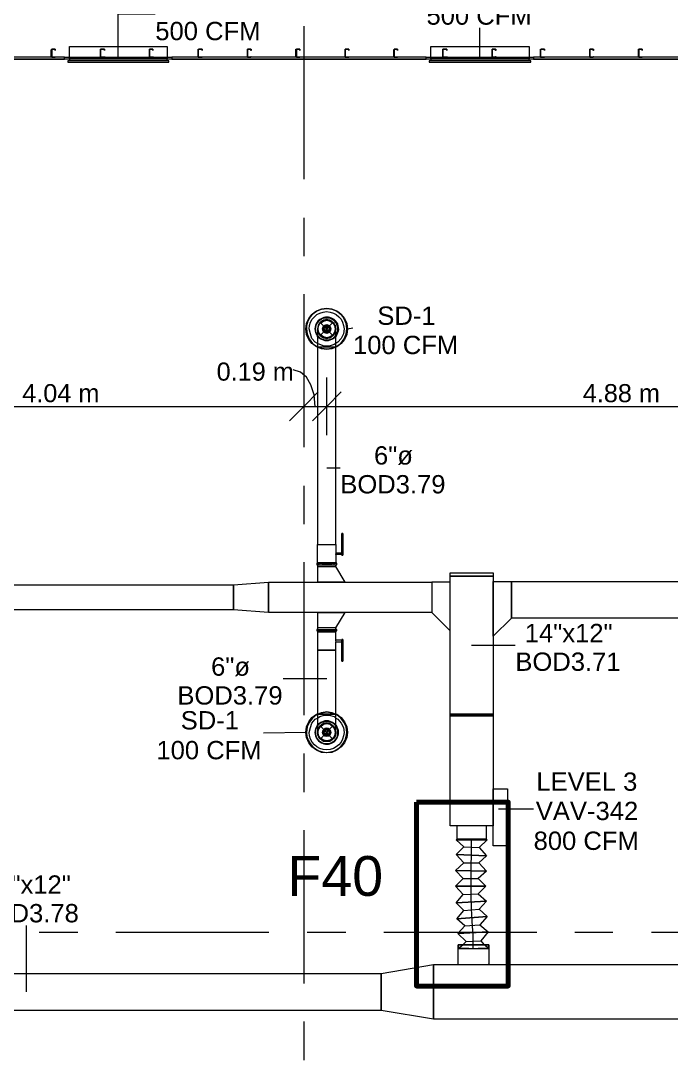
# Model space of a CAD drawing. Header units: metres. Extents: x -2 to 237, y -8 to 52.
# Drawn here: x 35.09 to 40.49, y 13.4 to 22.01 of the extents above; entities that cross this region are included whole.
import ezdxf

# ---------------------------------------------------------------- set-up
doc = ezdxf.new("R2010")
doc.units = ezdxf.units.M
doc.layers.add('HVAC - Ductos', color=5, linetype='Continuous', lineweight=0)
doc.layers.add('PDF4_Text', color=7, linetype='Continuous', lineweight=0)
doc.layers.add('PDF4_Geometry', color=7, linetype='Continuous', lineweight=0, true_color=0xaaaaaa)
doc.styles.add('PDF Arial-BoldMT-Identity-H', font='arial.ttf')
doc.styles.add('PDF Helvetica', font='')
doc.styles.get('PDF Helvetica').set_extended_font_data('Helvetica')

msp = doc.modelspace()

# ---------------------------------------------------------------- linework, layer by layer
at = {"layer": 'HVAC - Ductos', "lineweight": 0}
for points in [[(35.9009, 21.7021), (35.9009, 22.0686), (36.208, 22.0686)], [(38.902, 21.7021), (38.902, 21.9541)], [(36.3224, 21.6792), (36.3087, 21.6792), (36.3087, 21.6975), (35.4977, 21.6975), (35.4977, 21.7983), (36.3087, 21.7983), (36.3087, 21.6975), (35.4977, 21.6975), (35.4977, 21.6792), (35.484, 21.6792), (35.484, 21.67), (36.3224, 21.67), (36.3224, 21.6792), (35.484, 21.6792)], [(39.3188, 21.6792), (39.3097, 21.6792), (39.3097, 21.6975), (38.4942, 21.6975), (38.4942, 21.7983), (39.3097, 21.7983), (39.3097, 21.6975), (38.4942, 21.6975), (38.4942, 21.6792), (38.4805, 21.6792), (38.4805, 21.67), (39.3234, 21.67), (39.3234, 21.6792), (38.4805, 21.6792)], [(35.5069, 21.67), (36.2996, 21.67)], [(38.5033, 21.67), (39.296, 21.67)], [(37.7061, 19.4571), (37.7061, 19.4754), (37.6969, 19.4938), (37.6832, 19.5121), (37.6695, 19.5212), (37.6512, 19.5304), (37.6328, 19.535), (37.6099, 19.5304), (37.5915, 19.5212), (37.5779, 19.5121), (37.5641, 19.4938), (37.5595, 19.4754), (37.5549, 19.4571), (37.5549, 19.4526), (37.5549, 19.4571), (37.5549, 19.4526), (37.5549, 19.4342), (37.5549, 19.4022), (37.5549, 19.3655), (37.5549, 19.3242), (37.5549, 19.3059), (37.5457, 19.3105), (37.5091, 19.3379), (37.4817, 19.37), (37.4633, 19.4113), (37.4587, 19.4571), (37.4633, 19.5029), (37.4817, 19.5442), (37.5091, 19.5762), (37.5457, 19.6037), (37.587, 19.622), (37.6328, 19.6266), (37.6741, 19.622), (37.7153, 19.6037), (37.752, 19.5762), (37.7794, 19.5442), (37.7978, 19.5029), (37.8024, 19.4571), (37.7978, 19.4113), (37.7794, 19.37), (37.752, 19.3379), (37.7153, 19.3105), (37.7061, 19.3059), (37.7061, 19.3471), (37.7061, 19.3884), (37.7061, 19.4204), (37.7061, 19.4434), (37.7061, 19.4571), (37.7061, 19.4526), (37.7061, 19.4571), (37.7061, 19.4754), (37.6969, 19.4938), (37.6832, 19.5121), (37.6695, 19.5212), (37.6512, 19.5304), (37.6328, 19.535), (37.6099, 19.5304), (37.5915, 19.5212), (37.5779, 19.5121), (37.5641, 19.4938), (37.5595, 19.4754), (37.5549, 19.4571)], [(37.5549, 19.4526), (37.5595, 19.4388), (37.5641, 19.4204), (37.5779, 19.4022), (37.5915, 19.393), (37.6099, 19.3838), (37.5961, 19.393), (37.5779, 19.4067), (37.5687, 19.4204), (37.5595, 19.4388), (37.5595, 19.4571), (37.5595, 19.4754), (37.5687, 19.4938), (37.5779, 19.5075)], [(37.6603, 19.5212), (37.6832, 19.5075), (37.6969, 19.4846), (37.7015, 19.4571), (37.6969, 19.4296), (37.6832, 19.4067), (37.6603, 19.393), (37.6328, 19.3838), (37.6053, 19.393), (37.5824, 19.4067), (37.5641, 19.4296), (37.5595, 19.4571), (37.5641, 19.4846), (37.5779, 19.5075), (37.6007, 19.5212)], [(37.5595, 19.4846), (37.5641, 19.4892)], [(37.5641, 19.4342), (37.5595, 19.4571), (37.5641, 19.48)], [(37.5641, 19.4892), (37.5779, 19.5075), (37.5961, 19.5212), (37.6099, 19.5304), (37.6328, 19.5304), (37.6512, 19.5304), (37.6695, 19.5212), (37.6832, 19.5075), (37.6969, 19.4938), (37.7015, 19.4754), (37.7061, 19.4571), (37.7015, 19.4388), (37.6969, 19.4204), (37.6832, 19.4067), (37.6695, 19.393), (37.6512, 19.3838), (37.6328, 19.3838)], [(37.5824, 19.5075), (37.6053, 19.5212), (37.6328, 19.5304), (37.6603, 19.5212), (37.6832, 19.5075), (37.6969, 19.4892)], [(37.6007, 19.5258), (37.6053, 19.5304)], [(37.6053, 19.5258), (37.6328, 19.5304), (37.6558, 19.5258)], [(37.6558, 19.5304), (37.6603, 19.5258), (37.6649, 19.5258)], [(37.7015, 19.4892), (37.7015, 19.4846)], [(37.7015, 19.48), (37.7061, 19.4571), (37.7015, 19.4342)], [(37.6007, 19.393), (37.5779, 19.4067), (37.5641, 19.425), (37.5595, 19.4296)], [(37.6053, 19.3838), (37.6007, 19.3884)], [(37.6282, 19.3838), (37.6053, 19.3884)], [(37.6558, 19.3884), (37.6328, 19.3838), (37.6099, 19.3838), (37.6328, 19.3792), (37.6512, 19.3838), (37.6695, 19.393), (37.6832, 19.4022), (37.6969, 19.4204), (37.7061, 19.4388), (37.7061, 19.4526)], [(37.6649, 19.3884), (37.6603, 19.3884), (37.6558, 19.3838)], [(37.6969, 19.425), (37.6832, 19.4067), (37.6603, 19.393)], [(37.7015, 19.4296), (37.7015, 19.425)], [(37.8024, 19.4571), (37.8482, 19.4662)], [(37.7061, 19.3379), (37.6924, 19.3288), (37.6512, 19.3151), (37.6099, 19.3151), (37.5733, 19.3288), (37.5549, 19.3379)], [(37.5549, 19.3105), (37.587, 19.2968), (37.6328, 19.2922), (37.6741, 19.2968), (37.7061, 19.3105)], [(37.7061, 19.3059), (37.6741, 19.2922), (37.6328, 19.2876), (37.587, 19.2922), (37.5549, 19.3059)], [(37.7566, 17.5969), (37.7566, 17.5924), (37.7566, 17.5878), (37.7061, 17.5878), (37.7061, 17.5191), (37.6969, 17.5191), (37.6832, 17.5191), (37.6695, 17.5191), (37.6512, 17.5191), (37.6328, 17.5191), (37.6099, 17.5191), (37.5915, 17.5191), (37.5779, 17.5191), (37.5641, 17.5191), (37.5595, 17.5191), (37.5549, 17.5191), (37.5595, 17.5191), (37.5549, 17.5191), (37.5549, 17.6703), (37.5595, 17.6703), (37.5641, 17.6703), (37.5779, 17.6703), (37.5915, 17.6703), (37.6099, 17.6703), (37.6328, 17.6703), (37.6512, 17.6703), (37.6695, 17.6703), (37.6832, 17.6703), (37.6969, 17.6703), (37.7061, 17.6703), (37.7061, 19.3059), (37.6969, 19.3059), (37.6832, 19.3059), (37.6695, 19.3059), (37.6512, 19.3059), (37.6328, 19.3059), (37.6099, 19.3059), (37.5915, 19.3059), (37.5779, 19.3059), (37.5641, 19.3059), (37.5595, 19.3059), (37.5549, 19.3059)], [(37.7061, 19.3059), (37.6969, 19.3059), (37.6832, 19.3059), (37.6695, 19.3059), (37.6512, 19.3059), (37.6328, 19.3059), (37.6099, 19.3059), (37.5915, 19.3059), (37.5779, 19.3059), (37.5641, 19.3059), (37.5595, 19.3059), (37.5549, 19.3059), (37.5549, 17.6703), (37.5595, 17.6703), (37.5641, 17.6703), (37.5779, 17.6703), (37.5915, 17.6703), (37.6099, 17.6703), (37.6328, 17.6703), (37.6512, 17.6703), (37.6695, 17.6703), (37.6832, 17.6703), (37.6969, 17.6703), (37.7061, 17.6703), (37.7061, 17.6015), (37.7566, 17.6015)], [(37.5366, 18.8157), (37.5275, 18.9119), (37.4999, 18.9944), (37.4633, 19.0585), (37.4129, 19.0997), (37.3533, 19.1181)], [(37.4404, 19.0539), (37.4404, 18.8157), (37.4404, 18.5775)], [(37.6328, 18.5775), (37.6328, 18.8157), (37.6328, 19.0539)], [(37.5595, 18.9348), (37.4404, 18.8157), (37.3212, 18.6965)], [(37.752, 18.9348), (37.6328, 18.8157), (37.5137, 18.6965)], [(32.5793, 18.8157), (33.4086, 18.8157), (37.4404, 18.8157), (37.6328, 18.8157), (42.5123, 18.8157), (45.4537, 18.8157), (46.2142, 18.8157)], [(37.6328, 18.3071), (37.7428, 18.3071)], [(37.7657, 17.7619), (37.7566, 17.7619)], [(37.7566, 17.5924), (37.7566, 17.5878), (37.7566, 17.5832), (37.7566, 17.5878), (37.7566, 17.5924), (37.7566, 17.5969), (37.7566, 17.7482), (37.7566, 17.7528), (37.7566, 17.7573), (37.7566, 17.7619), (37.7566, 17.7573), (37.7566, 17.7528), (37.7566, 17.7482)], [(37.7657, 17.7482), (37.7657, 17.7528), (37.7657, 17.7573), (37.7657, 17.7619), (37.7657, 17.7573), (37.7657, 17.7528), (37.7657, 17.7482), (37.7657, 17.5969), (37.7657, 17.5924), (37.7657, 17.5878), (37.7657, 17.5832), (37.7657, 17.5878), (37.7657, 17.5924), (37.7657, 17.5969)], [(37.7061, 17.5878), (37.7061, 17.5924), (37.7061, 17.5969)], [(37.7566, 17.5832), (37.7657, 17.5832)], [(37.5549, 17.5145), (37.5595, 17.5145), (37.5641, 17.5145), (37.5779, 17.5145), (37.5915, 17.5145), (37.6099, 17.5145), (37.6328, 17.5145), (37.6512, 17.5145), (37.6695, 17.5145), (37.6832, 17.5145), (37.6969, 17.5145), (37.7061, 17.5145), (37.7061, 17.5191), (37.6969, 17.5191), (37.6832, 17.5191), (37.6695, 17.5191), (37.6512, 17.5191), (37.6328, 17.5191), (37.6099, 17.5191), (37.5915, 17.5191), (37.5779, 17.5191), (37.5641, 17.5191), (37.5595, 17.5191), (37.5549, 17.5191), (37.5549, 17.5145), (37.5595, 17.5145), (37.5503, 17.5145), (37.5595, 17.5145), (37.5733, 17.5145), (37.5915, 17.5145), (37.6099, 17.5145), (37.6328, 17.5145), (37.6512, 17.5145), (37.6741, 17.5145), (37.6878, 17.5145), (37.7015, 17.5145), (37.7107, 17.5145), (37.7153, 17.5145)], [(37.5549, 17.5007), (37.5503, 17.5007), (37.5595, 17.5007), (37.5733, 17.5007), (37.5915, 17.5007), (37.6099, 17.5007), (37.6328, 17.5007), (37.6512, 17.5007), (37.6741, 17.5007), (37.6878, 17.5007), (37.7015, 17.5007), (37.7107, 17.5007), (37.7153, 17.5007), (37.7153, 17.5145), (37.7107, 17.5145), (37.7061, 17.5145)], [(37.5503, 17.5145), (37.5503, 17.5007)], [(37.5687, 17.5007), (37.5641, 17.5007), (37.5595, 17.5007), (37.5549, 17.5007), (37.5549, 17.487), (37.5595, 17.487), (37.5641, 17.487), (37.5779, 17.487), (37.5915, 17.487), (37.6099, 17.487), (37.6328, 17.487), (37.6512, 17.487), (37.6695, 17.487), (37.6832, 17.487), (37.6969, 17.487), (37.7061, 17.487), (37.7061, 17.5007), (37.7107, 17.5007), (37.7153, 17.5007)], [(37.5779, 17.5007), (37.5733, 17.5007)], [(37.6741, 17.5007), (37.6695, 17.5007), (37.6512, 17.5007), (37.6328, 17.5007), (37.6099, 17.5007), (37.5915, 17.5007)], [(37.6878, 17.5007), (37.6832, 17.5007)], [(37.7015, 17.5007), (37.6969, 17.5007)], [(37.5549, 17.487), (37.5549, 17.3587), (37.5595, 17.3587), (37.5779, 17.3587), (37.6007, 17.3587), (37.6328, 17.3587), (37.7061, 17.3587), (37.7382, 17.3587), (37.7611, 17.3587), (37.7794, 17.3587), (37.784, 17.3587), (37.7061, 17.487)], [(37.6007, 17.487), (37.6053, 17.487)], [(37.6558, 17.487), (37.6603, 17.487), (37.6649, 17.487)], [(36.8585, 17.3358), (37.1471, 17.3587)], [(36.8585, 17.1296), (36.8585, 17.3358)], [(37.1471, 17.3587), (37.1471, 17.1067)], [(37.784, 17.3587), (37.7794, 17.3587), (37.7611, 17.3587), (37.7382, 17.3587), (37.7061, 17.3587), (37.6328, 17.3587), (37.6007, 17.3587), (37.5779, 17.3587), (37.5595, 17.3587), (37.5549, 17.3587)], [(37.1471, 17.1067), (36.8585, 17.1296)], [(37.7061, 16.9785), (37.784, 17.1067), (37.7794, 17.1067), (37.7611, 17.1067), (37.7382, 17.1067), (37.7061, 17.1067), (37.6328, 17.1067), (37.6007, 17.1067), (37.5779, 17.1067), (37.5595, 17.1067), (37.5549, 17.1067), (37.5549, 16.9785)], [(37.5549, 17.1067), (37.5595, 17.1067), (37.5779, 17.1067), (37.6007, 17.1067), (37.6328, 17.1067), (37.7061, 17.1067), (37.7382, 17.1067), (37.7611, 17.1067), (37.7794, 17.1067), (37.784, 17.1067)], [(37.5549, 16.9647), (37.5503, 16.9647), (37.5595, 16.9647), (37.5733, 16.9647), (37.5915, 16.9647), (37.6099, 16.9647), (37.6328, 16.9647), (37.6512, 16.9647), (37.6741, 16.9647), (37.6878, 16.9647), (37.7015, 16.9647), (37.7107, 16.9647), (37.7153, 16.9647), (37.7107, 16.9647), (37.7061, 16.9647), (37.7061, 16.9785), (37.6969, 16.9785), (37.6832, 16.9785), (37.6695, 16.9785), (37.6512, 16.9785), (37.6328, 16.9785), (37.6099, 16.9785), (37.5915, 16.9785), (37.5779, 16.9785), (37.5641, 16.9785), (37.5595, 16.9785), (37.5549, 16.9785), (37.5549, 16.9647), (37.5595, 16.9647), (37.5641, 16.9647), (37.5687, 16.9647)], [(37.6053, 16.9785), (37.6007, 16.9785)], [(37.6649, 16.9785), (37.6603, 16.9785), (37.6558, 16.9785)], [(37.5503, 16.9647), (37.5503, 16.9555)], [(37.7566, 16.8684), (37.7566, 16.873), (37.7566, 16.8776), (37.7061, 16.8776), (37.7061, 16.9464), (37.6969, 16.9464), (37.6832, 16.9464), (37.6695, 16.9464), (37.6512, 16.9464), (37.6328, 16.9464), (37.6099, 16.9464), (37.5915, 16.9464), (37.5779, 16.9464), (37.5641, 16.9464), (37.5595, 16.9464), (37.5549, 16.9464), (37.5595, 16.9464), (37.5549, 16.9464), (37.5595, 16.9464), (37.5641, 16.9464), (37.5779, 16.9464), (37.5915, 16.9464), (37.6099, 16.9464), (37.6328, 16.9464), (37.6512, 16.9464), (37.6695, 16.9464), (37.6832, 16.9464), (37.6969, 16.9464), (37.7061, 16.9464), (37.7061, 16.9555), (37.6969, 16.9555), (37.6832, 16.9555), (37.6695, 16.9555), (37.6512, 16.9555), (37.6328, 16.9555), (37.6099, 16.9555), (37.5915, 16.9555), (37.5779, 16.9555), (37.5641, 16.9555), (37.5595, 16.9555), (37.5549, 16.9555), (37.5595, 16.9555), (37.5503, 16.9555), (37.5595, 16.9555), (37.5733, 16.9555), (37.5915, 16.9555), (37.6099, 16.9555), (37.6328, 16.9555), (37.6512, 16.9555), (37.6741, 16.9555), (37.6878, 16.9555), (37.7015, 16.9555), (37.7107, 16.9555), (37.7153, 16.9555), (37.7153, 16.9647)], [(37.5549, 16.9555), (37.5549, 16.9464), (37.5549, 16.7952), (37.5595, 16.7952), (37.5641, 16.7952), (37.5779, 16.7952), (37.5915, 16.7952), (37.6099, 16.7952), (37.6328, 16.7952), (37.6512, 16.7952), (37.6695, 16.7952), (37.6832, 16.7952), (37.6969, 16.7952), (37.7061, 16.7952), (37.7061, 16.8639), (37.7566, 16.8639)], [(37.5733, 16.9647), (37.5779, 16.9647)], [(37.5915, 16.9647), (37.6099, 16.9647), (37.6328, 16.9647), (37.6512, 16.9647), (37.6695, 16.9647), (37.6741, 16.9647)], [(37.6832, 16.9647), (37.6878, 16.9647)], [(37.6969, 16.9647), (37.7015, 16.9647)], [(37.7061, 16.9555), (37.7107, 16.9555), (37.7153, 16.9555)], [(37.7061, 16.8684), (37.7061, 16.873), (37.7061, 16.8776)], [(37.7657, 16.8822), (37.7566, 16.8822)], [(37.7566, 16.7173), (37.7566, 16.8684), (37.7566, 16.873), (37.7566, 16.8776), (37.7566, 16.8822), (37.7566, 16.8776), (37.7566, 16.873)], [(37.7657, 16.8684), (37.7657, 16.873), (37.7657, 16.8776), (37.7657, 16.8822), (37.7657, 16.8776), (37.7657, 16.873), (37.7657, 16.8684), (37.7657, 16.7173)], [(38.8332, 16.8364), (39.1951, 16.8364)], [(37.7566, 16.7036), (37.7657, 16.7036)], [(37.6328, 16.5569), (37.2708, 16.5569)], [(37.5549, 16.2637), (37.587, 16.2774), (37.6328, 16.2866), (37.6741, 16.2774), (37.7061, 16.2637)], [(37.7061, 16.2592), (37.6741, 16.2729), (37.6328, 16.282), (37.587, 16.2729), (37.5549, 16.2592)], [(37.7061, 16.2637), (37.6969, 16.2637), (37.6832, 16.2637), (37.6695, 16.2637), (37.6512, 16.2637), (37.6328, 16.2637), (37.6099, 16.2637), (37.5915, 16.2637), (37.5779, 16.2637), (37.5641, 16.2637), (37.5595, 16.2637), (37.5549, 16.2637)], [(37.5549, 16.2316), (37.5733, 16.2454), (37.6099, 16.2546), (37.6512, 16.2546), (37.6924, 16.2454), (37.7061, 16.2316)], [(37.4587, 16.1125), (37.106, 16.1079)], [(37.5595, 16.14), (37.5595, 16.1446), (37.5641, 16.1446), (37.5779, 16.1675), (37.5641, 16.1492), (37.5595, 16.1308), (37.5549, 16.1217)], [(37.5641, 16.0896), (37.5595, 16.1125), (37.5641, 16.14)], [(37.7061, 16.1217), (37.7061, 16.1308), (37.6969, 16.1492), (37.6832, 16.1675), (37.6695, 16.1812), (37.6512, 16.1858), (37.6328, 16.1904), (37.6099, 16.1858), (37.5915, 16.1812), (37.5779, 16.1675), (37.6007, 16.1812), (37.6007, 16.1858), (37.6053, 16.1858)], [(37.6053, 16.1812), (37.6328, 16.1858), (37.6558, 16.1812)], [(37.6558, 16.1858), (37.6603, 16.1858), (37.6649, 16.1812)], [(37.6603, 16.1812), (37.6832, 16.1675), (37.6969, 16.1446)], [(37.7015, 16.1446), (37.7015, 16.14), (37.7061, 16.1125), (37.7015, 16.0896)], [(37.5641, 16.0805), (37.5595, 16.085), (37.5595, 16.0896)], [(37.6007, 16.0483), (37.5779, 16.0621), (37.5641, 16.0805)], [(37.6053, 16.0438), (37.6007, 16.0438)], [(37.6558, 16.0438), (37.6328, 16.0392), (37.6053, 16.0438)], [(37.6649, 16.0438), (37.6603, 16.0438), (37.6558, 16.0438)], [(37.6969, 16.0805), (37.6832, 16.0621), (37.6603, 16.0483)], [(37.7015, 16.0896), (37.7015, 16.085), (37.7015, 16.0805)], [(39.0577, 15.4803), (39.3463, 15.4803)], [(38.7691, 15.1641), (38.7049, 15.2236), (38.9615, 15.2236), (38.8974, 15.1596), (38.9569, 15.0908), (38.7049, 15.1), (38.7691, 15.1641), (38.8974, 15.1596)], [(38.7049, 15.2236), (38.7141, 15.2236), (38.7324, 15.2236), (38.7599, 15.2236), (38.792, 15.2236), (38.8332, 15.2236), (38.8744, 15.2236), (38.9065, 15.2236), (38.934, 15.2236), (38.9523, 15.2236), (38.9615, 15.2236)], [(38.847, 14.3211), (38.847, 14.3531), (38.847, 14.4311), (38.8378, 14.5456), (38.8332, 14.6556), (38.8286, 14.7655), (38.8286, 14.8801), (38.8286, 14.9946), (38.8332, 15.1091), (38.8332, 15.2236)], [(38.7691, 15.0313), (38.7049, 15.1), (38.9569, 15.0908), (38.8928, 15.0313), (38.9569, 14.9625), (38.7003, 14.9671), (38.7691, 15.0313), (38.8928, 15.0313)], [(38.7645, 14.9029), (38.7003, 14.9671), (38.9569, 14.9625), (38.8882, 14.9029), (38.9523, 14.8388), (38.7003, 14.8388), (38.7645, 14.9029), (38.8882, 14.9029)], [(38.7645, 14.7701), (38.7003, 14.8388), (38.9523, 14.8388), (38.8882, 14.7747), (38.9569, 14.7151), (38.7049, 14.7014), (38.7645, 14.7701), (38.8882, 14.7747)], [(38.7691, 14.6372), (38.7049, 14.7014), (38.9569, 14.7151), (38.8974, 14.6464), (38.9615, 14.5868), (38.7095, 14.5685), (38.7691, 14.6372), (38.8974, 14.6464)], [(38.7782, 14.5089), (38.7095, 14.5685), (38.9615, 14.5868), (38.902, 14.5181), (38.9706, 14.4585), (38.7187, 14.4448), (38.7782, 14.5089), (38.902, 14.5181)], [(35.1404, 13.9637), (35.1404, 14.5135)], [(38.7874, 14.3807), (38.7187, 14.4448), (38.9706, 14.4585), (38.9111, 14.3853), (38.9386, 14.3531)], [(38.7232, 14.3211), (38.8103, 14.3211), (38.7232, 14.3211), (38.7599, 14.3531)], [(38.7232, 14.1882), (38.7232, 14.3531), (38.7232, 14.3211), (38.7278, 14.3211), (38.737, 14.3211), (38.7599, 14.3211), (38.7828, 14.3211), (38.8149, 14.3211), (38.847, 14.3211), (38.879, 14.3211), (38.9111, 14.3211), (38.9386, 14.3211), (38.9569, 14.3211), (38.9706, 14.3211), (38.9752, 14.3211), (38.9752, 14.3531), (38.9752, 14.1882), (38.9706, 14.1882)], [(38.7278, 14.3531), (38.7232, 14.3531), (38.7278, 14.3531), (38.737, 14.3531), (38.7599, 14.3531), (38.7828, 14.3531), (38.8149, 14.3531), (38.847, 14.3531), (38.879, 14.3531), (38.9111, 14.3531), (38.9386, 14.3531), (38.9569, 14.3531), (38.9706, 14.3531), (38.9752, 14.3531), (38.9706, 14.3531)], [(38.7599, 14.3531), (38.7874, 14.3807), (38.9111, 14.3853)], [(38.9752, 14.3211), (38.8882, 14.3211), (38.9752, 14.3211), (38.9386, 14.3531)], [(38.7278, 14.1882), (38.7324, 14.1882), (38.737, 14.1882)], [(38.7416, 14.1882), (38.7508, 14.1882), (38.7554, 14.1882)], [(38.7645, 14.1882), (38.7691, 14.1882), (38.7782, 14.1882)], [(38.7874, 14.1882), (38.792, 14.1882), (38.8103, 14.1882)], [(38.8194, 14.1882), (38.847, 14.1882), (38.8744, 14.1882), (38.879, 14.1882)], [(38.8882, 14.1882), (38.902, 14.1882), (38.9065, 14.1882)], [(38.9156, 14.1882), (38.9294, 14.1882), (38.934, 14.1882)], [(38.9432, 14.1882), (38.9478, 14.1882), (38.9523, 14.1882)], [(38.9569, 14.1882), (38.9615, 14.1882), (38.966, 14.1882)], [(32.8862, 14.1149), (38.0818, 14.1149), (38.0818, 13.8079), (32.3548, 13.8079), (32.3548, 14.1149), (32.7533, 14.1149), (32.7533, 14.1058), (32.7533, 14.1012)]]:
    msp.add_lwpolyline(points, dxfattribs=at)
for points in [[(35.5069, 21.7021), (35.626, 21.7021)], [(35.7086, 21.7021), (35.8643, 21.7021)], [(35.9468, 21.7021), (36.1026, 21.7021)], [(36.1804, 21.7021), (36.3042, 21.7021)], [(38.5033, 21.7021), (38.6271, 21.7021)], [(38.7049, 21.7021), (38.8653, 21.7021)], [(38.9432, 21.7021), (39.1035, 21.7021)], [(39.1814, 21.7021), (39.3052, 21.7021)], [(37.6007, 19.4754), (37.5961, 19.4571), (37.6007, 19.4754), (37.6145, 19.4892), (37.6328, 19.4938), (37.6466, 19.4892), (37.6603, 19.4754), (37.6649, 19.4571), (37.6603, 19.4754), (37.6466, 19.4846), (37.6328, 19.4892), (37.6145, 19.4846)], [(37.6099, 19.4708), (37.6053, 19.4571), (37.6099, 19.4708), (37.6237, 19.48), (37.6374, 19.48), (37.6512, 19.4708), (37.6558, 19.4571), (37.6512, 19.4708), (37.6374, 19.48), (37.6237, 19.48)], [(37.6466, 19.4434), (37.6328, 19.4388), (37.6145, 19.4434), (37.6099, 19.4571), (37.6145, 19.4708), (37.6328, 19.4754), (37.6466, 19.4708), (37.6512, 19.4571)], [(37.5366, 19.4571), (37.5412, 19.425), (37.5549, 19.3976), (37.5412, 19.425)], [(37.5595, 19.3976), (37.5824, 19.3746), (37.6145, 19.3655), (37.6466, 19.3655), (37.6786, 19.3746), (37.7015, 19.3976), (37.7061, 19.4022), (37.7015, 19.3976), (37.6786, 19.3746), (37.6466, 19.3655), (37.6145, 19.3655), (37.5824, 19.3746), (37.5595, 19.3976), (37.5549, 19.4022)], [(37.7061, 19.393), (37.6786, 19.3746), (37.6466, 19.3609), (37.6145, 19.3609), (37.5824, 19.3746), (37.5549, 19.393), (37.5549, 19.3976), (37.5549, 19.393), (37.5824, 19.3746), (37.6145, 19.3609), (37.6466, 19.3609), (37.6786, 19.3746), (37.7061, 19.393), (37.7061, 19.3976)], [(37.6603, 19.4388), (37.6649, 19.4571), (37.6603, 19.4388), (37.6466, 19.425), (37.6328, 19.4204), (37.6145, 19.425), (37.6007, 19.4388), (37.5961, 19.4571), (37.6007, 19.4388), (37.6145, 19.4296), (37.6328, 19.425), (37.6466, 19.4296)], [(37.6512, 19.4434), (37.6558, 19.4571), (37.6512, 19.4434), (37.6374, 19.4342), (37.6237, 19.4342), (37.6099, 19.4434), (37.6053, 19.4571), (37.6099, 19.4434), (37.6237, 19.4342), (37.6374, 19.4342)], [(37.6282, 19.4617), (37.6237, 19.4571), (37.6282, 19.4617), (37.6328, 19.4617), (37.6374, 19.4571), (37.6328, 19.4617)], [(37.6328, 19.4526), (37.6374, 19.4571), (37.6328, 19.4526), (37.6282, 19.4526), (37.6237, 19.4571), (37.6282, 19.4526)], [(39.0119, 17.4091), (38.6545, 17.4091), (38.6545, 17.4366), (39.0119, 17.4366)], [(39.0119, 17.4091), (39.0119, 16.2637), (38.6545, 16.2637), (38.6545, 17.4091)], [(36.8585, 17.1296), (33.2803, 17.1296), (33.2803, 17.3358), (36.8585, 17.3358)], [(37.1471, 17.3587), (38.5033, 17.3587), (38.5033, 17.1067), (37.1471, 17.1067)], [(38.5033, 17.3587), (38.5033, 17.1067), (38.6545, 16.9555), (38.6545, 17.3587)], [(39.1631, 17.0609), (39.0119, 16.9097), (39.0119, 17.3633), (39.1631, 17.3633)], [(43.1812, 17.0609), (39.1631, 17.0609), (39.1631, 17.3633), (43.1812, 17.3633)], [(37.7566, 16.7173), (37.7566, 16.7127), (37.7566, 16.7081), (37.7566, 16.7036), (37.7566, 16.7081), (37.7566, 16.7127)], [(37.7657, 16.7173), (37.7657, 16.7127), (37.7657, 16.7081), (37.7657, 16.7036), (37.7657, 16.7081), (37.7657, 16.7127)], [(37.5549, 16.1766), (37.5824, 16.195), (37.6145, 16.2087), (37.6466, 16.2087), (37.6786, 16.195), (37.7061, 16.1766), (37.7061, 16.1721), (37.7061, 16.1766), (37.6786, 16.195), (37.6466, 16.2087), (37.6145, 16.2087), (37.5824, 16.195), (37.5549, 16.1766), (37.5549, 16.1721)], [(37.7015, 16.1721), (37.6786, 16.195), (37.6466, 16.2042), (37.6145, 16.2042), (37.5824, 16.195), (37.5595, 16.1721), (37.5549, 16.1675), (37.5595, 16.1721), (37.5824, 16.195), (37.6145, 16.2042), (37.6466, 16.2042), (37.6786, 16.195), (37.7015, 16.1721), (37.7061, 16.1675)], [(38.6545, 16.25), (38.6545, 16.2637), (39.0119, 16.2637), (39.0119, 16.25)], [(38.6545, 15.3382), (38.6545, 16.25), (39.0119, 16.25), (39.0119, 15.3382)], [(37.5549, 16.1721), (37.5412, 16.1446), (37.5366, 16.1125), (37.5412, 16.1446)], [(37.6969, 16.085), (37.6832, 16.0621), (37.6603, 16.0483), (37.6328, 16.0438), (37.6053, 16.0483), (37.5824, 16.0621), (37.5641, 16.085), (37.5595, 16.1125), (37.5641, 16.14), (37.5824, 16.1629), (37.6053, 16.1812), (37.6328, 16.1858), (37.6603, 16.1812), (37.6832, 16.1629), (37.6969, 16.14), (37.7015, 16.1125)], [(37.7015, 16.0942), (37.6969, 16.0759), (37.6832, 16.0621), (37.6695, 16.0483), (37.6512, 16.0438), (37.6328, 16.0392), (37.6099, 16.0438), (37.5961, 16.0483), (37.5779, 16.0621), (37.5687, 16.0759), (37.5595, 16.0942), (37.5595, 16.1125), (37.5595, 16.1308), (37.5687, 16.1492), (37.5779, 16.1675), (37.5961, 16.1766), (37.6099, 16.1858), (37.6328, 16.1858), (37.6512, 16.1858), (37.6695, 16.1766), (37.6832, 16.1675), (37.6969, 16.1492), (37.7015, 16.1308), (37.7061, 16.1125)], [(37.6007, 16.1308), (37.5961, 16.1125), (37.6007, 16.1308), (37.6145, 16.1446), (37.6328, 16.1492), (37.6466, 16.1446), (37.6603, 16.1308), (37.6649, 16.1125), (37.6603, 16.1308), (37.6466, 16.1446), (37.6328, 16.1492), (37.6145, 16.1446)], [(37.6603, 16.0942), (37.6649, 16.1125), (37.6603, 16.0942), (37.6466, 16.085), (37.6328, 16.0805), (37.6145, 16.085), (37.6007, 16.0942), (37.5961, 16.1125), (37.6007, 16.0942), (37.6145, 16.085), (37.6328, 16.0805), (37.6466, 16.085)], [(37.6099, 16.1263), (37.6053, 16.1125), (37.6099, 16.1263), (37.6237, 16.14), (37.6374, 16.14), (37.6512, 16.1263), (37.6558, 16.1125), (37.6512, 16.1263), (37.6374, 16.1354), (37.6237, 16.1354)], [(37.6512, 16.0988), (37.6558, 16.1125), (37.6512, 16.0988), (37.6374, 16.0896), (37.6237, 16.0896), (37.6099, 16.0988), (37.6053, 16.1125), (37.6099, 16.0988), (37.6237, 16.0896), (37.6374, 16.0896)], [(37.6466, 16.0988), (37.6328, 16.0942), (37.6145, 16.0988), (37.6099, 16.1125), (37.6145, 16.1263), (37.6328, 16.1354), (37.6466, 16.1263), (37.6512, 16.1125)], [(37.6282, 16.1171), (37.6237, 16.1125), (37.6282, 16.1171), (37.6328, 16.1171), (37.6374, 16.1125), (37.6328, 16.1171)], [(37.6328, 16.1079), (37.6374, 16.1125), (37.6328, 16.1079), (37.6282, 16.1079), (37.6237, 16.1125), (37.6282, 16.1079)], [(39.131, 15.1733), (39.0119, 15.1733), (39.0119, 15.6452), (39.131, 15.6452)], [(38.7095, 15.2282), (38.7141, 15.2282), (38.7324, 15.2282), (38.7599, 15.2282), (38.7965, 15.2282), (38.8332, 15.2282), (38.8698, 15.2282), (38.9065, 15.2282), (38.934, 15.2282), (38.9523, 15.2282), (38.9569, 15.2282), (38.9569, 15.3382), (38.9523, 15.3382), (38.9432, 15.3382), (38.9202, 15.3382), (38.8974, 15.3382), (38.8653, 15.3382), (38.8332, 15.3382), (38.8011, 15.3382), (38.7691, 15.3382), (38.7462, 15.3382), (38.7232, 15.3382), (38.7141, 15.3382), (38.7095, 15.3382), (38.7095, 15.2282), (38.7049, 15.2236), (38.7141, 15.2236), (38.7324, 15.2236), (38.7599, 15.2236), (38.792, 15.2236), (38.8332, 15.2236), (38.8744, 15.2236), (38.9065, 15.2236), (38.934, 15.2236), (38.9523, 15.2236), (38.9615, 15.2236), (38.9569, 15.2282), (38.9523, 15.2282), (38.934, 15.2282), (38.9065, 15.2282), (38.8698, 15.2282), (38.8332, 15.2282), (38.7965, 15.2282), (38.7599, 15.2282), (38.7324, 15.2282), (38.7141, 15.2282)], [(38.7095, 15.2282), (38.7141, 15.2282), (38.7232, 15.2282), (38.7462, 15.2282), (38.7691, 15.2282), (38.8011, 15.2282), (38.8332, 15.2282), (38.8653, 15.2282), (38.8974, 15.2282), (38.9202, 15.2282), (38.9432, 15.2282), (38.9523, 15.2282), (38.9569, 15.2282), (38.9523, 15.2282), (38.9432, 15.2282), (38.9202, 15.2282), (38.8974, 15.2282), (38.8653, 15.2282), (38.8332, 15.2282), (38.8011, 15.2282), (38.7691, 15.2282), (38.7462, 15.2282), (38.7232, 15.2282), (38.7141, 15.2282)], [(38.7232, 14.3531), (38.7278, 14.3531), (38.737, 14.3531), (38.7599, 14.3531), (38.7828, 14.3531), (38.8149, 14.3531), (38.847, 14.3531), (38.879, 14.3531), (38.9111, 14.3531), (38.9386, 14.3531), (38.9569, 14.3531), (38.9706, 14.3531), (38.9752, 14.3531), (38.9706, 14.3531), (38.9569, 14.3531), (38.9386, 14.3531), (38.9111, 14.3531), (38.879, 14.3531), (38.847, 14.3531), (38.8149, 14.3531), (38.7828, 14.3531), (38.7599, 14.3531), (38.737, 14.3531), (38.7278, 14.3531)], [(38.5171, 13.7346), (38.0818, 13.8079), (38.0818, 14.1149), (38.5171, 14.1882)], [(38.5171, 14.1882), (45.6735, 14.1882), (45.6735, 13.7346), (38.5171, 13.7346)]]:
    msp.add_lwpolyline(points, close=True, dxfattribs=at)
for points in [[(37.7061, 19.3105), (37.7153, 19.3105), (37.7474, 19.3379), (37.7748, 19.3746), (37.7932, 19.4159), (37.7978, 19.4571, 1.013803), (37.4633, 19.4571), (37.4679, 19.4159), (37.4862, 19.3746), (37.5137, 19.3379), (37.5457, 19.3105), (37.5549, 19.3105)], [(37.5549, 19.3379), (37.5366, 19.3471), (37.5091, 19.3792), (37.4954, 19.4159), (37.4862, 19.4571, -0.994864), (37.7748, 19.4571), (37.7702, 19.4159), (37.752, 19.3792), (37.7244, 19.3471), (37.7061, 19.3379)], [(37.7061, 16.1125), (37.7061, 16.1217), (37.7061, 16.14), (37.7061, 16.1675), (37.7061, 16.2042), (37.7061, 16.2454), (37.7061, 16.2637), (37.7153, 16.2637), (37.752, 16.2362), (37.7794, 16.1996), (37.7978, 16.1583), (37.8024, 16.1125), (37.7978, 16.0713), (37.7794, 16.0255), (37.752, 15.9934), (37.7153, 15.9659), (37.6741, 15.9476), (37.6328, 15.943), (37.587, 15.9476), (37.5457, 15.9659), (37.5091, 15.9934), (37.4817, 16.0255), (37.4633, 16.0713), (37.4587, 16.1125), (37.4633, 16.1583), (37.4817, 16.1996), (37.5091, 16.2362), (37.5457, 16.2637), (37.5549, 16.2637), (37.5595, 16.2637), (37.5641, 16.2637), (37.5779, 16.2637), (37.5915, 16.2637), (37.6099, 16.2637), (37.6328, 16.2637), (37.6512, 16.2637), (37.6695, 16.2637), (37.6832, 16.2637), (37.6969, 16.2637), (37.7061, 16.2637), (37.7061, 16.7952), (37.6969, 16.7952), (37.6832, 16.7952), (37.6695, 16.7952), (37.6512, 16.7952), (37.6328, 16.7952), (37.6099, 16.7952), (37.5915, 16.7952), (37.5779, 16.7952), (37.5641, 16.7952), (37.5595, 16.7952), (37.5549, 16.7952), (37.5549, 16.2637), (37.5549, 16.2225), (37.5549, 16.1812), (37.5549, 16.1492), (37.5549, 16.1263), (37.5549, 16.1125), (37.5549, 16.1217), (37.5549, 16.1125, 1.029368), (37.7061, 16.1217, -1.06584), (37.5549, 16.1125)], [(37.5549, 16.2592), (37.5457, 16.2592), (37.5137, 16.2316), (37.4862, 16.195), (37.4679, 16.1583), (37.4633, 16.1125, 0.986385), (37.7978, 16.1125), (37.7932, 16.1583), (37.7748, 16.195), (37.7474, 16.2316), (37.7153, 16.2592), (37.7061, 16.2592)], [(37.7061, 16.2316), (37.7244, 16.2225), (37.752, 16.1904), (37.7702, 16.1538), (37.7748, 16.1125, -0.994408), (37.4862, 16.1125), (37.4954, 16.1538), (37.5091, 16.1904), (37.5366, 16.2225), (37.5549, 16.2316)]]:
    msp.add_lwpolyline(points, format="xyb", dxfattribs=at)
for points in [[(37.7061, 19.3976), (37.7199, 19.425), (37.729, 19.4571, 1.019058), (37.5366, 19.4571), (37.5412, 19.425), (37.5549, 19.4022, -1.368931), (37.7244, 19.4571), (37.7199, 19.425), (37.7061, 19.4022, 1.369513), (37.5366, 19.4571, -1.436002)], [(37.5366, 16.1125, 1.397755), (37.7061, 16.1675), (37.7199, 16.1446), (37.7244, 16.1125, -1.397041), (37.5549, 16.1675), (37.5412, 16.1446), (37.5366, 16.1125, 1.010305), (37.729, 16.1125), (37.7199, 16.1446), (37.7061, 16.1721, -1.406975)]]:
    msp.add_lwpolyline(points, format="xyb", close=True, dxfattribs=at)
at = {"layer": 'PDF4_Geometry', "lineweight": 0}
for points in [[(37.4404, 21.9678), (37.4404, 20.6987)], [(34.0088, 21.6975), (35.4566, 21.6975)], [(36.3454, 21.6975), (38.4575, 21.6975)], [(39.3463, 21.6975), (41.4539, 21.6975)], [(37.4404, 20.378), (37.4404, 20.0618)], [(37.4404, 19.7457), (37.4404, 18.4766)], [(37.4404, 18.1559), (37.4404, 17.8398)], [(37.4404, 17.5237), (37.4404, 16.2546)], [(37.4404, 15.9384), (37.4404, 15.6177)], [(37.4404, 15.3016), (37.4404, 14.0324)], [(35.5665, 14.454), (35.2458, 14.454)], [(37.1517, 14.454), (35.8827, 14.454)], [(37.7886, 14.454), (37.4679, 14.454)], [(39.3738, 14.454), (38.1047, 14.454)], [(40.0061, 14.454), (39.6899, 14.454)], [(41.5959, 14.454), (40.3268, 14.454)], [(37.4404, 13.7163), (37.4404, 13.3956)]]:
    msp.add_lwpolyline(points, dxfattribs=at)
for points in [[(35.3512, 21.7112), (35.3466, 21.7112), (35.3466, 21.7709), (35.3512, 21.7754), (35.3787, 21.7754), (35.3787, 21.7663), (35.3787, 21.7754), (35.3512, 21.7754), (35.3512, 21.7709), (35.3512, 21.7112), (35.3787, 21.7112)], [(35.3787, 21.7158), (35.3787, 21.7112)], [(35.7544, 21.7112), (35.7544, 21.7709), (35.7544, 21.7754), (35.7864, 21.7754), (35.7864, 21.7663), (35.7864, 21.7754), (35.7544, 21.7754), (35.7544, 21.7709), (35.7544, 21.7112), (35.7864, 21.7112)], [(35.7864, 21.7158), (35.7864, 21.7112)], [(36.1621, 21.7112), (36.1621, 21.7709), (36.1621, 21.7754), (36.1896, 21.7754), (36.1896, 21.7663), (36.1896, 21.7754), (36.1621, 21.7754), (36.1621, 21.7709), (36.1621, 21.7112), (36.1896, 21.7112)], [(36.1896, 21.7158), (36.1896, 21.7112)], [(36.5699, 21.7112), (36.5653, 21.7112), (36.5653, 21.7709), (36.5653, 21.7754), (36.5699, 21.7754), (36.5973, 21.7754), (36.5973, 21.7663), (36.5973, 21.7754), (36.5699, 21.7754), (36.5653, 21.7709), (36.5653, 21.7112), (36.5699, 21.7112), (36.5973, 21.7112)], [(36.5973, 21.7158), (36.5973, 21.7112)], [(36.9731, 21.7112), (36.9731, 21.7709), (36.9731, 21.7754), (37.0051, 21.7754), (37.0051, 21.7663), (37.0005, 21.7663), (37.0005, 21.7754), (36.9731, 21.7754), (36.9731, 21.7709), (36.9731, 21.7112), (37.0005, 21.7112), (37.0005, 21.7158), (37.0051, 21.7158), (37.0051, 21.7112)], [(37.3809, 21.7112), (37.3763, 21.7112), (37.3763, 21.7709), (37.3763, 21.7754), (37.3809, 21.7754), (37.4083, 21.7754), (37.4083, 21.7663), (37.4083, 21.7754), (37.3809, 21.7754), (37.3809, 21.7709), (37.3809, 21.7112), (37.4083, 21.7112)], [(37.4083, 21.7158), (37.4083, 21.7112)], [(37.784, 21.7112), (37.784, 21.7709), (37.784, 21.7754), (37.8161, 21.7754), (37.8161, 21.7663), (37.8161, 21.7754), (37.784, 21.7754), (37.784, 21.7709), (37.784, 21.7112), (37.8161, 21.7112)], [(37.8161, 21.7158), (37.8161, 21.7112)], [(38.1918, 21.7112), (38.1872, 21.7112), (38.1872, 21.7709), (38.1918, 21.7754), (38.2193, 21.7754), (38.2193, 21.7663), (38.2193, 21.7754), (38.1918, 21.7754), (38.1918, 21.7709), (38.1918, 21.7112), (38.2193, 21.7112)], [(38.2193, 21.7158), (38.2193, 21.7112)], [(38.5949, 21.7112), (38.5949, 21.7709), (38.5949, 21.7754), (38.6271, 21.7754), (38.6271, 21.7663), (38.6271, 21.7754), (38.5949, 21.7754), (38.5949, 21.7709), (38.5949, 21.7112), (38.6271, 21.7112)], [(38.6271, 21.7158), (38.6271, 21.7112)], [(39.0027, 21.7112), (39.0027, 21.7709), (39.0027, 21.7754), (39.0348, 21.7754), (39.0348, 21.7663), (39.0303, 21.7663), (39.0303, 21.7754), (39.0027, 21.7754), (39.0027, 21.7709), (39.0027, 21.7112), (39.0303, 21.7112), (39.0303, 21.7158), (39.0348, 21.7158), (39.0348, 21.7112)], [(39.4105, 21.7112), (39.4059, 21.7112), (39.4059, 21.7709), (39.4059, 21.7754), (39.4105, 21.7754), (39.438, 21.7754), (39.438, 21.7663), (39.438, 21.7754), (39.4105, 21.7754), (39.4059, 21.7709), (39.4059, 21.7112), (39.4105, 21.7112), (39.438, 21.7112)], [(39.438, 21.7158), (39.438, 21.7112)], [(39.8137, 21.7112), (39.8137, 21.7709), (39.8137, 21.7754), (39.8458, 21.7754), (39.8458, 21.7663), (39.8412, 21.7663), (39.8412, 21.7754), (39.8137, 21.7754), (39.8137, 21.7709), (39.8137, 21.7112), (39.8412, 21.7112), (39.8412, 21.7158), (39.8458, 21.7158), (39.8458, 21.7112)], [(40.2215, 21.7112), (40.2169, 21.7112), (40.2169, 21.7709), (40.2169, 21.7754), (40.2215, 21.7754), (40.2489, 21.7754), (40.2489, 21.7663), (40.2489, 21.7754), (40.2215, 21.7754), (40.2215, 21.7709), (40.2215, 21.7112), (40.2489, 21.7112)], [(40.2489, 21.7158), (40.2489, 21.7112)], [(35.4566, 21.7112), (34.0088, 21.7112), (34.0088, 21.693), (35.4566, 21.693)], [(35.4566, 21.693), (35.4566, 21.7112), (36.3454, 21.7112), (36.3454, 21.693)], [(38.4575, 21.7112), (36.3454, 21.7112), (36.3454, 21.693), (38.4575, 21.693)], [(38.4575, 21.693), (38.4575, 21.7112), (39.3463, 21.7112), (39.3463, 21.693)], [(41.4539, 21.7112), (39.3463, 21.7112), (39.3463, 21.693), (41.4539, 21.693)]]:
    msp.add_lwpolyline(points, close=True, dxfattribs=at)
at = {"layer": 'PDF4_Geometry', "color": 8, "lineweight": 0, "true_color": 0x808080}
for points in [[(37.6924, 19.5029), (37.6558, 19.5304), (37.6053, 19.5304), (37.5687, 19.5029), (37.5549, 19.4571), (37.5687, 19.4113), (37.6053, 19.3838), (37.6558, 19.3838), (37.6924, 19.4113), (37.7061, 19.4571)], [(37.6924, 16.1583), (37.6558, 16.1858), (37.6053, 16.1858), (37.5687, 16.1583), (37.5549, 16.1125), (37.5687, 16.0667), (37.6053, 16.0392), (37.6558, 16.0392), (37.6924, 16.0667), (37.7061, 16.1125)]]:
    msp.add_lwpolyline(points, close=True, dxfattribs=at)
for points in [[(37.5779, 19.5121), (37.6832, 19.4022)], [(37.6832, 19.5121), (37.5779, 19.4022)], [(37.5779, 16.1675), (37.6832, 16.0575)], [(37.6832, 16.1675), (37.5779, 16.0575)]]:
    msp.add_lwpolyline(points, dxfattribs=at)
at = {"layer": 'PDF4_Geometry', "color": 232, "lineweight": 70, "true_color": 0xe91e64}
msp.add_lwpolyline([(38.3751, 15.5355), (39.1369, 15.5355), (39.1369, 14.0104), (38.3751, 14.0104)], close=True, dxfattribs=at)

# ---------------------------------------------------------------- texts
at = {"layer": 'PDF4_Text', "lineweight": 0, "attachment_point": 4, "style": 'PDF Helvetica'}
for s, insert, char_height in [('500 CFM', (38.4589, 22.0542), 0.1519), ('500 CFM', (36.2092, 21.9259), 0.1519), ('SD-1', (38.0511, 19.5663), 0.1519), ('100 CFM', (37.8495, 19.3235), 0.1519), ('0.19 m', (36.7178, 19.1028), 0.15002), ('4.04 m', (35.105, 18.9242), 0.15002), ('4.88 m', (39.7555, 18.9242), 0.15002), ('6"ø', (38.0236, 18.4071), 0.1519), ('BOD3.79', (37.7441, 18.1689), 0.1519), ('14"x12"', (39.2744, 16.9364), 0.1519), ('6"ø', (36.672, 16.6569), 0.1519), ('BOD3.71', (39.1965, 16.6981), 0.1519), ('BOD3.79', (36.3925, 16.4186), 0.1519), ('SD-1', (36.42, 16.2124), 0.1519), ('100 CFM', (36.2184, 15.965), 0.1519), ('LEVEL 3', (39.3707, 15.7039), 0.1519), ('VAV-342', (39.3661, 15.461), 0.1519), ('800 CFM', (39.3478, 15.2136), 0.1519), ('12"x12"', (34.7797, 14.8517), 0.1519), ('BOD3.78', (34.7019, 14.6134), 0.1519)]:
    msp.add_mtext(s, dxfattribs=dict(at, insert=insert, char_height=char_height))
at = {"layer": 'PDF4_Text', "color": 232, "lineweight": 70, "true_color": 0xe91e64, "insert": (37.3051, 14.9205), "char_height": 0.32989, "attachment_point": 4, "style": 'PDF Arial-BoldMT-Identity-H'}
msp.add_mtext('F40', dxfattribs=at)

doc.saveas('drawing.dxf')
